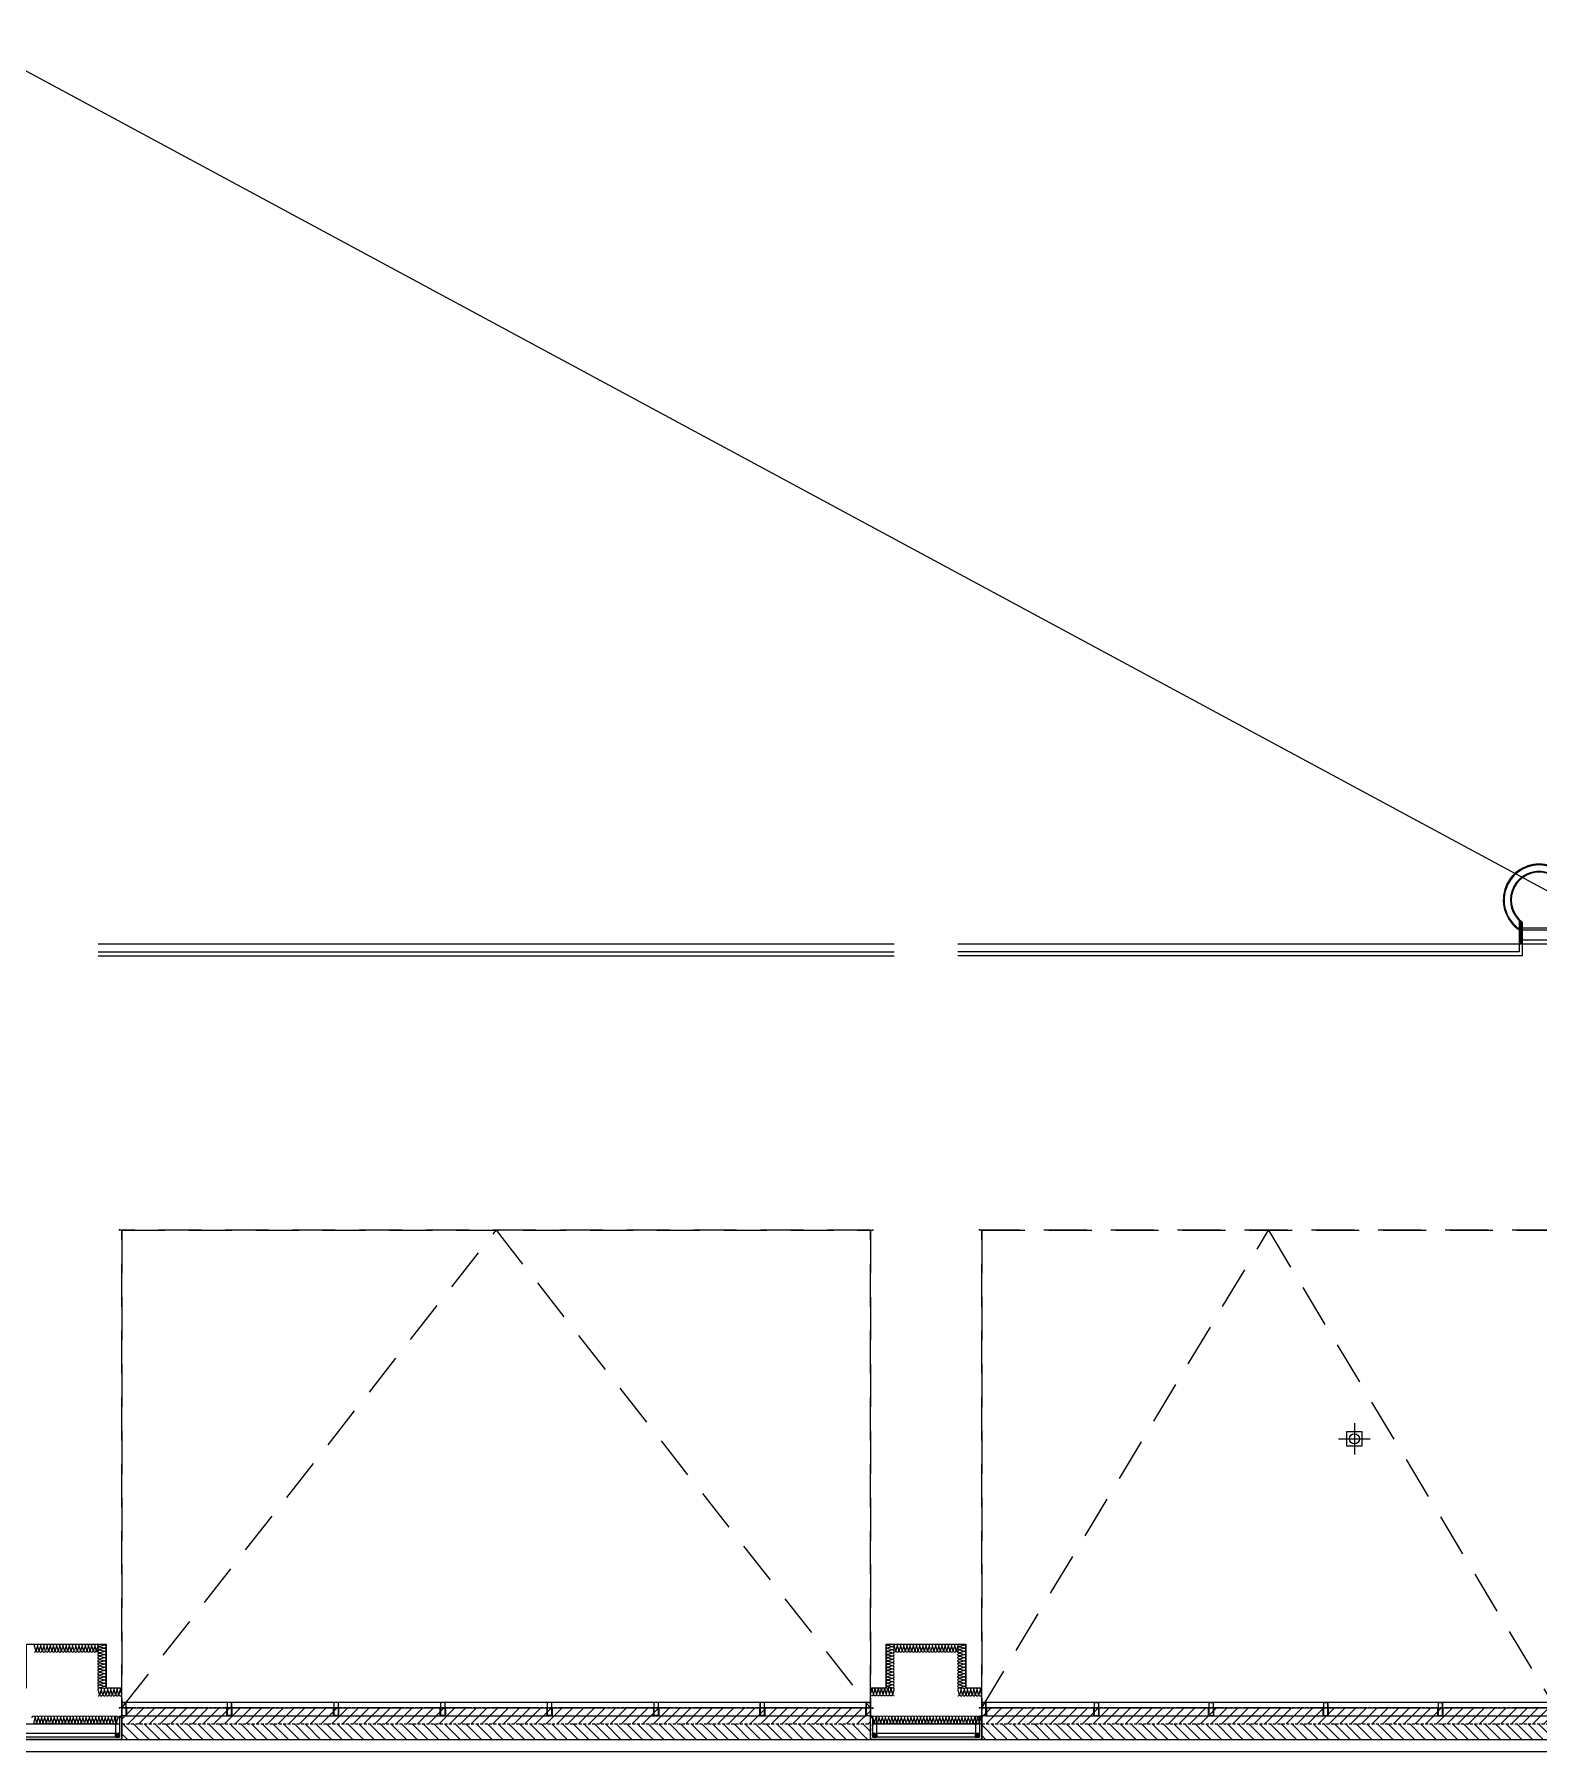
# Model space of a CAD drawing. Header units: millimetres. Extents: x 49154 to 181784, y 28275 to 149577.
# Drawn here: x 145154 to 164048, y 106755 to 128330 of the extents above; entities that cross this region are included whole.
import ezdxf

# ---------------------------------------------------------------- set-up
doc = ezdxf.new("R2010")
doc.units = ezdxf.units.MM
doc.header["$LTSCALE"] = 300
for name, pattern in [('CENTERX2', [4, 2.5, -0.5, 0.5, -0.5]), ('HID', [2.8, 1.8, -1]), ('HIDDEN2', [0.1875, 0.125, -0.0625])]:
    doc.linetypes.add(name, pattern=pattern)
for name, color, linetype in [('6FIN', 6, 'Continuous'), ('A-ELE', 7, 'Continuous'), ('A-ETC-GEN', 253, 'HIDDEN2'), ('A-ETC-HANDRAIL', 8, 'Continuous'), ('A-ETC-LADDER', 8, 'Continuous'), ('A-FIN', 6, 'Continuous'), ('A-FIN-8', 8, 'Continuous'), ('A-OPEN', 1, 'Continuous'), ('A-SYM', 7, 'Continuous'), ('A-그릴', 4, 'Continuous'), ('A-하지철물', 55, 'Continuous'), ('ISL', 251, 'Continuous'), ('loco_SCR', 1, 'Continuous'), ('SCREW', 6, 'Continuous'), ('SHEET', 6, 'Continuous'), ('도면층1', 3, 'Continuous'), ('보(girder)', 7, 'HID'), ('복합판넬', 6, 'Continuous'), ('우수계획', 7, 'Continuous'), ('코킹', 191, 'Continuous'), ('트랜치', 8, 'Continuous')]:
    doc.layers.add(name, color=color, linetype=linetype)
pattern_1 = [(45, (-559210, -330240.02), (-67.351921, 67.351921), [])]

# ---------------------------------------------------------------- blocks, each defined once
blk = doc.blocks.new('*U124')
at = {"layer": '6FIN'}
blk.add_lwpolyline([(25, 50), (-25, 50), (-25, 0), (25, 0)], close=True, dxfattribs=at)
at = {"layer": 'SHEET', "color": 8}
for p, q in [((-22, 3), (23, 47)), ((23, 3), (-22, 47))]:
    blk.add_line(p, q, dxfattribs=at)
blk.add_lwpolyline([(22, 2), (-22, 2, -0.414214), (-22, 3), (-22, 47, -0.414214), (-22, 48), (22, 48, -0.414214), (23, 47), (23, 3, -0.414214)], format="xyb", close=True, dxfattribs=at)
blk = doc.blocks.new('screw-2')
at = {"layer": 'loco_SCR', "linetype": 'CENTERX2'}
blk.add_line((-9, 0), (20, 0), dxfattribs=at)
at = {"layer": 'loco_SCR'}
for p, q in [((-2, 2), (-2, 3)), ((-1, 0), (-2, 1)), ((0, 4), (0, -4)), ((0, 2), (13, 2)), ((4, 2), (2, -3)), ((6, 2), (4, -3)), ((8, 2), (6, -3)), ((9, 2), (8, -3)), ((11, 2), (10, 1)), ((16, 0), (11, 1)), ((16, 0), (12, -2)), ((16, 0), (13, 2)), ((-1, 0), (-2, -1)), ((-2, -2), (-2, -3)), ((0, -2), (12, -2)), ((10, -1), (9, -3))]:
    blk.add_line(p, q, dxfattribs=at)
for centre, radius, start, end in [((0, 0), 4, 90, 270), ((-2, 1), 0.5, 135, 249.9068), ((-2, 3), 0.393, 352.9095, 75.2899), ((-1, 0), 0.262, 273.8076, 86.5479), ((11, -1), 1.4, 70.8182, 270.5294), ((-2, -1), 0.5, 109.9826, 225), ((-2, -3), 0.393, 261.9149, 3.4868)]:
    blk.add_arc(centre, radius, start, end, dxfattribs=at)
blk = doc.blocks.new('A$Caf999d5d')
at = {"layer": 'A-FIN'}
for p, q in [((-1, 15), (25, 15)), ((3, 19), (29, 19)), ((25, 7), (25, 15)), ((28, 7), (25, 7)), ((29, 7), (25, 7)), ((29, 7), (29, 19))]:
    blk.add_line(p, q, dxfattribs=at)
at = {"layer": '코킹', "color": 1}
blk.add_circle((15, 8), 7.5, dxfattribs=at)
at = {"layer": '코킹', "color": 1, "extrusion": (0, 0, -1)}
blk.add_ellipse((-1, 8), major_axis=(0, 7.5), ratio=0.368706, start_param=0, end_param=3.141604, dxfattribs=at)
at = {"layer": 'SCREW', "xscale": 0.700000000000001, "yscale": 0.700000000000001, "zscale": 0.700000000000001, "rotation": 359.9997454971837}
blk.add_blockref('screw-2', (25, 11), dxfattribs=at)
blk = doc.blocks.new('*U138')
at = {"layer": 'A-하지철물'}
for points in [[(-570, -220), (-570, 50), (770, 50), (770, -220)], [(-520, -220), (-520, 0), (720, 0), (720, -220)]]:
    blk.add_lwpolyline(points, dxfattribs=at)
at = {"layer": '복합판넬'}
for points in [[(-600, -205), (-600, 80), (800, 80), (800, -205)], [(-596, -201), (-596, 76), (796, 76), (796, -201)]]:
    blk.add_lwpolyline(points, dxfattribs=at)
at = {"layer": 'A-FIN'}
blk.add_blockref('A$Caf999d5d', (-599, -220), dxfattribs=at)
at = {"layer": 'A-FIN', "xscale": -1}
blk.add_blockref('A$Caf999d5d', (799, -220), dxfattribs=at)
at = {"layer": '보(girder)', "xscale": -1, "rotation": 180}
for p in [(-545, 50), (745, 50)]:
    blk.add_blockref('*U124', p, dxfattribs=at)
blk = doc.blocks.new('*U165')
at = {"layer": 'A-그릴', "color": 8, "ltscale": 4}
for p, q in [((-513, 170), (8787, 170)), ((-513, 0), (8787, 0))]:
    blk.add_line(p, q, dxfattribs=at)
at = {"layer": 'A-그릴', "color": 8}
for p, q in [((-497, 170), (8773, 170)), ((8773, 73), (-497, 73))]:
    blk.add_line(p, q, dxfattribs=at)
at = {"layer": 'A-그릴', "color": 7, "ltscale": 4}
blk.add_line((8787, 0), (8787, 170), dxfattribs=at)
at = {"layer": 'A-그릴', "ltscale": 4}
for points in [[(-513, 0), (-513, 170), (-562, 170), (-562, 0), (-513, 0)], [(8838, 0), (8838, 170), (8787, 170), (8787, 0), (8838, 0)]]:
    blk.add_lwpolyline(points, dxfattribs=at)
for points in [[(-514, 1), (-514, 169), (-561, 169), (-561, 1)], [(-497, 170), (-513, 170), (-513, 168), (-511, 168), (-511, 169), (-507, 169), (-507, 74), (-511, 74), (-511, 75), (-513, 75), (-513, 73), (-497, 73), (-497, 77), (-499, 77), (-499, 74), (-505, 74), (-505, 169), (-499, 169), (-499, 166), (-497, 166)], [(8773, 170), (8787, 170), (8787, 168), (8786, 168), (8786, 169), (8782, 169), (8782, 74), (8786, 74), (8786, 75), (8787, 75), (8787, 73), (8773, 73), (8773, 77), (8774, 77), (8774, 74), (8781, 74), (8781, 169), (8774, 169), (8774, 166), (8773, 166)], [(8836, 1), (8836, 169), (8789, 169), (8789, 1)]]:
    blk.add_lwpolyline(points, close=True, dxfattribs=at)
blk = doc.blocks.new('*U166')
at = {"layer": 'A-그릴', "color": 8, "ltscale": 4}
for p, q in [((-513, 170), (6587, 170)), ((-513, 0), (6587, 0))]:
    blk.add_line(p, q, dxfattribs=at)
at = {"layer": 'A-그릴', "color": 8}
for p, q in [((-497, 170), (6572, 170)), ((6572, 73), (-497, 73))]:
    blk.add_line(p, q, dxfattribs=at)
at = {"layer": 'A-그릴', "color": 7, "ltscale": 4}
blk.add_line((6587, 0), (6587, 170), dxfattribs=at)
at = {"layer": 'A-그릴', "ltscale": 4}
for points in [[(-513, 0), (-513, 170), (-562, 170), (-562, 0), (-513, 0)], [(6637, 0), (6637, 170), (6587, 170), (6587, 0), (6637, 0)]]:
    blk.add_lwpolyline(points, dxfattribs=at)
for points in [[(-514, 1), (-514, 169), (-561, 169), (-561, 1)], [(-497, 170), (-513, 170), (-513, 168), (-511, 168), (-511, 169), (-507, 169), (-507, 74), (-511, 74), (-511, 75), (-513, 75), (-513, 73), (-497, 73), (-497, 77), (-499, 77), (-499, 74), (-505, 74), (-505, 169), (-499, 169), (-499, 166), (-497, 166)], [(6572, 170), (6587, 170), (6587, 168), (6586, 168), (6586, 169), (6582, 169), (6582, 74), (6586, 74), (6586, 75), (6587, 75), (6587, 73), (6572, 73), (6572, 77), (6574, 77), (6574, 74), (6580, 74), (6580, 169), (6574, 169), (6574, 166), (6572, 166)], [(6636, 1), (6636, 169), (6589, 169), (6589, 1)]]:
    blk.add_lwpolyline(points, close=True, dxfattribs=at)
blk = doc.blocks.new('A$C8678d385')
at = {"layer": 'A-그릴', "ltscale": 4, "elevation": 0}
blk.add_lwpolyline([(65, 221), (65, 51), (15, 51), (15, 221), (65, 221)], dxfattribs=at)
for points in [[(64, 220), (64, 52), (16, 52), (16, 220)], [(0, 51), (15, 51), (15, 53), (14, 53), (14, 52), (9, 52), (9, 147), (14, 147), (14, 146), (15, 146), (15, 148), (0, 148), (0, 144), (1, 144), (1, 147), (8, 147), (8, 52), (1, 52), (1, 55), (0, 55)], [(80, 51), (65, 51), (65, 53), (67, 53), (67, 52), (71, 52), (71, 147), (67, 147), (67, 146), (65, 146), (65, 148), (80, 148), (80, 144), (79, 144), (79, 147), (72, 147), (72, 52), (79, 52), (79, 55), (80, 55)]]:
    blk.add_lwpolyline(points, close=True, dxfattribs=at)
blk = doc.blocks.new('OA2')
h = blk.add_hatch()
h.set_pattern_fill('ANSI31', color=0, scale=30)
h.set_pattern_definition(pattern_1)
h.paths.add_polyline_path([(7500, -9575), (7500, -9375), (300, -9375), (300, -9575)])
h = blk.add_hatch()
h.set_pattern_fill('ANSI31', color=0, scale=30, angle=90)
h.set_pattern_definition([(135, (226596.06, -871163.21), (-67.351921, -67.351921), [])])
h.paths.add_polyline_path([(7500, -9775), (7500, -9575), (300, -9575), (300, -9775)])
at = {"color": 0}
for p, q in [((265, -3375), (265, -3370)), ((275, -3370), (265, -3370)), ((265, -3370), (265, -3370)), ((300, -3375), (265, -3375)), ((265, -3375), (265, -3375)), ((265, -3375), (265, -3375)), ((275, -3370), (275, -3370)), ((300, -3375), (300, -3375)), ((300, -3375), (300, -3375)), ((300, -3375), (300, -3375)), ((300, -3375), (300, -3375)), ((300, -3375), (300, -3375)), ((265, -9375), (265, -9380)), ((300, -9375), (265, -9375)), ((265, -9375), (265, -9375)), ((265, -9375), (265, -9375)), ((275, -9380), (265, -9380)), ((265, -9380), (265, -9380)), ((275, -9380), (275, -9380)), ((300, -9375), (7500, -9375)), ((300, -9375), (7500, -9375)), ((300, -9375), (300, -9375)), ((300, -9375), (7500, -9375)), ((300, -9375), (7500, -9375)), ((300, -9375), (300, -9375)), ((300, -9375), (300, -9375)), ((300, -9375), (300, -9375)), ((300, -9375), (300, -9375)), ((7500, -9375), (7500, -9375)), ((7500, -9375), (7500, -9375)), ((7500, -9375), (7500, -9375)), ((7500, -9375), (7535, -9375)), ((7500, -9375), (7500, -9375)), ((7500, -9375), (7500, -9375)), ((7525, -9380), (7535, -9380)), ((7525, -9380), (7525, -9380)), ((7535, -9375), (7535, -9380)), ((7535, -9375), (7535, -9375)), ((7535, -9375), (7535, -9375)), ((7535, -9380), (7535, -9380))]:
    blk.add_line(p, q, dxfattribs=at)
at = {"color": 0, "linetype": 'HID'}
for p, q in [((300, -3375), (7500, -3375)), ((7500, -3375), (7500, -3375)), ((7500, -3375), (7500, -3375)), ((7500, -3375), (7500, -3375)), ((7500, -3375), (7535, -3375)), ((7500, -3375), (7500, -3375)), ((7500, -3375), (7500, -3375)), ((7525, -3370), (7535, -3370)), ((7525, -3370), (7525, -3370)), ((7535, -3375), (7535, -3370)), ((7535, -3370), (7535, -3370)), ((7535, -3375), (7535, -3375)), ((7535, -3375), (7535, -3375))]:
    blk.add_line(p, q, dxfattribs=at)
for points in [[(300, -3375), (300, -9375), (7500, -9375), (7500, -3375)], [(300, -3375), (7500, -3375), (7500, -9375), (300, -9375)]]:
    blk.add_lwpolyline(points, close=True, dxfattribs=at)
blk.add_lwpolyline([(300, -9375), (3900, -3375), (7500, -9375)], dxfattribs=at)
at = {"color": 0}
blk.add_lwpolyline([(300, -9575), (7500, -9575), (7500, -9375), (300, -9375)], close=True, dxfattribs=at)
at = {"color": 0, "elevation": 0}
for points in [[(300, -9375), (300, -9575), (7500, -9575), (7500, -9375)], [(300, -9775), (300, -9575), (7500, -9575), (7500, -9775)]]:
    blk.add_lwpolyline(points, close=True, dxfattribs=at)
blk = doc.blocks.new('OA')
h = blk.add_hatch()
h.set_pattern_fill('ANSI31', color=0, scale=30)
h.set_pattern_definition(pattern_1)
h.paths.add_polyline_path([(300, -9375), (300, -9575), (9700, -9575), (9700, -9375)])
h = blk.add_hatch()
h.set_pattern_fill('ANSI31', color=0, scale=30, angle=90)
h.set_pattern_definition([(135, (226596.06, -871163.21), (-67.351921, -67.351921), [])])
h.paths.add_polyline_path([(300, -9775), (300, -9575), (9700, -9575), (9700, -9775)])
at = {"color": 0}
for p, q in [((265, -3375), (265, -3370)), ((275, -3370), (265, -3370)), ((265, -3370), (265, -3370)), ((300, -3375), (265, -3375)), ((265, -3375), (265, -3375)), ((265, -3375), (265, -3375)), ((275, -3370), (275, -3370)), ((300, -3375), (300, -3375)), ((300, -3375), (300, -3375)), ((300, -3375), (300, -3375)), ((300, -3375), (300, -3375)), ((300, -3375), (300, -3375)), ((9700, -3375), (9700, -3375)), ((9700, -3375), (9700, -3375)), ((9700, -3375), (9700, -3375)), ((9700, -3375), (9735, -3375)), ((9700, -3375), (9700, -3375)), ((9700, -3375), (9700, -3375)), ((9725, -3370), (9735, -3370)), ((9725, -3370), (9725, -3370)), ((9735, -3375), (9735, -3370)), ((9735, -3370), (9735, -3370)), ((9735, -3375), (9735, -3375)), ((9735, -3375), (9735, -3375)), ((265, -9375), (265, -9380)), ((300, -9375), (265, -9375)), ((265, -9375), (265, -9375)), ((265, -9375), (265, -9375)), ((275, -9380), (265, -9380)), ((265, -9380), (265, -9380)), ((275, -9380), (275, -9380)), ((300, -9375), (9700, -9375)), ((300, -9375), (9700, -9375)), ((300, -9375), (300, -9375)), ((300, -9375), (9700, -9375)), ((300, -9375), (9700, -9375)), ((300, -9375), (300, -9375)), ((300, -9375), (300, -9375)), ((300, -9375), (300, -9375)), ((300, -9375), (300, -9375)), ((9700, -9375), (9700, -9375)), ((9700, -9375), (9700, -9375)), ((9700, -9375), (9700, -9375)), ((9700, -9375), (9735, -9375)), ((9700, -9375), (9700, -9375)), ((9700, -9375), (9700, -9375)), ((9725, -9380), (9735, -9380)), ((9725, -9380), (9725, -9380)), ((9735, -9375), (9735, -9380)), ((9735, -9375), (9735, -9375)), ((9735, -9375), (9735, -9375)), ((9735, -9380), (9735, -9380))]:
    blk.add_line(p, q, dxfattribs=at)
at = {"color": 0, "linetype": 'HID'}
for p, q in [((300, -3375), (9700, -3375)), ((300, -9375), (5000, -3375)), ((5000, -3375), (9700, -9375))]:
    blk.add_line(p, q, dxfattribs=at)
for points in [[(300, -3375), (300, -9375), (9700, -9375), (9700, -3375)], [(300, -3375), (9700, -3375), (9700, -9375), (300, -9375)]]:
    blk.add_lwpolyline(points, close=True, dxfattribs=at)
at = {"color": 0}
blk.add_lwpolyline([(300, -9575), (9700, -9575), (9700, -9375), (300, -9375)], close=True, dxfattribs=at)
at = {"color": 0, "elevation": 0}
for points in [[(300, -9375), (300, -9575), (9700, -9575), (9700, -9375)], [(300, -9775), (300, -9575), (9700, -9575), (9700, -9775)]]:
    blk.add_lwpolyline(points, close=True, dxfattribs=at)
blk = doc.blocks.new('LADDER')
at = {"color": 0}
for p, q in [((291, 500), (0, 500)), ((282, 490), (0, 490)), ((267, 472), (0, 472)), ((271, 462), (0, 462)), ((51, 462), (51, 38)), ((175, 462), (175, 38)), ((200, 462), (200, 38)), ((271, 38), (0, 38)), ((267, 28), (0, 28)), ((282, 10), (0, 10)), ((291, 0), (0, 0))]:
    blk.add_line(p, q, dxfattribs=at)
for radius, start, end in [(450, 213.749, 146.251), (440, 214.6235, 145.3765), (360, 218.0529, 141.9471), (350, 217.2597, 142.7403)]:
    blk.add_arc((550, 250), radius, start, end, dxfattribs=at)
blk = doc.blocks.new('A$Cacae0627')
at = {"layer": '우수계획', "color": 1}
for p, q in [((-528, 0), (528, 0)), ((0, 528), (0, -528))]:
    blk.add_line(p, q, dxfattribs=at)
at = {"layer": '우수계획', "color": 6, "lineweight": -3}
blk.add_lwpolyline([(-250, 250), (250, 250), (250, -250), (-250, -250)], close=True, dxfattribs=at)
blk.add_circle((0, 0), 167, dxfattribs=at)

msp = doc.modelspace()

# ---------------------------------------------------------------- linework, layer by layer
at = {"layer": 'A-ELE', "elevation": 0}
for points in [[(145953.6, 116905), (155953.6, 116905)], [(156753.6, 116905), (165028.6, 116905)]]:
    msp.add_lwpolyline(points, dxfattribs=at)
at = {"layer": 'A-ETC-HANDRAIL', "elevation": 0}
for points in [[(145953.6, 116805), (155953.6, 116805)], [(145953.6, 116755), (155953.6, 116755)], [(163803.6, 116905), (163803.6, 116805), (156753.6, 116805)], [(163841.7, 116905), (163841.7, 116755), (156753.6, 116755)]]:
    msp.add_lwpolyline(points, dxfattribs=at)
at = {"layer": 'A-FIN-8', "elevation": 0}
for points in [[(155653.3, 106905), (146253.6, 106905)], [(164253.6, 106905), (157053.3, 106905)]]:
    msp.add_lwpolyline(points, dxfattribs=at)
at = {"layer": 'A-OPEN'}
msp.add_line((106503.6, 148655), (165203.6, 117005), dxfattribs=at)
at = {"layer": 'ISL', "elevation": 0}
for points in [[(144853.6, 107555), (145053.6, 107555), (145053.6, 108105), (146053.6, 108105), (146053.6, 107555), (146253.6, 107555)], [(155653.6, 107555), (155853.6, 107555), (155853.6, 108105), (156853.6, 108105), (156853.6, 107555), (157053.6, 107555)], [(144883.6, 107105), (146223.6, 107105)], [(155683.6, 107105), (157023.6, 107105)]]:
    msp.add_lwpolyline(points, dxfattribs=at)
for points in [[(145153.6, 108005, 0.5092668), (145171.3, 108029.3), (145155.9, 108080.8, -1.3725934), (145191.3, 108080.8), (145175.9, 108029.3, 0.5092668), (145193.6, 108005, 0.5092668), (145211.3, 108029.3), (145195.9, 108080.8, -1.3725934), (145231.3, 108080.8), (145215.9, 108029.3, 0.5092668), (145233.6, 108005, 0.5092668), (145251.3, 108029.3), (145235.9, 108080.8, -1.3725934), (145271.3, 108080.8), (145255.9, 108029.3, 0.5092668), (145273.6, 108005, 0.5092668), (145291.3, 108029.3), (145275.9, 108080.8, -1.3725934), (145311.3, 108080.8), (145295.9, 108029.3, 0.5092668), (145313.6, 108005, 0.5092668), (145331.3, 108029.3), (145315.9, 108080.8, -1.3725934), (145351.3, 108080.8), (145335.9, 108029.3, 0.5092668), (145353.6, 108005, 0.5092668), (145371.3, 108029.3), (145355.9, 108080.8, -1.3725934), (145391.3, 108080.8), (145375.9, 108029.3, 0.5092668), (145393.6, 108005, 0.5092668), (145411.3, 108029.3), (145395.9, 108080.8, -1.3725934), (145431.3, 108080.8), (145415.9, 108029.3, 0.5092668), (145433.6, 108005, 0.5092668), (145451.3, 108029.3), (145435.9, 108080.8, -1.3725934), (145471.3, 108080.8), (145455.9, 108029.3, 0.5092668), (145473.6, 108005, 0.5092668), (145491.3, 108029.3), (145475.9, 108080.8, -1.3725934), (145511.3, 108080.8), (145495.9, 108029.3, 0.5092668), (145513.6, 108005, 0.5092668), (145531.3, 108029.3), (145515.9, 108080.8, -1.3725934), (145551.3, 108080.8), (145535.9, 108029.3, 0.5092668), (145553.6, 108005, 0.5092668), (145571.3, 108029.3), (145555.9, 108080.8, -1.3725934), (145591.3, 108080.8), (145575.9, 108029.3, 0.5092668), (145593.6, 108005, 0.5092668), (145611.3, 108029.3), (145595.9, 108080.8, -1.3725934), (145631.3, 108080.8), (145615.9, 108029.3, 0.5092668), (145633.6, 108005, 0.5092668), (145651.3, 108029.3), (145635.9, 108080.8, -1.3725934), (145671.3, 108080.8), (145655.9, 108029.3, 0.5092668), (145673.6, 108005, 0.5092668), (145691.3, 108029.3), (145675.9, 108080.8, -1.3725934), (145711.3, 108080.8), (145695.9, 108029.3, 0.5092668), (145713.6, 108005, 0.5092668), (145731.3, 108029.3), (145715.9, 108080.8, -1.3725934), (145751.3, 108080.8), (145735.9, 108029.3, 0.5092668), (145753.6, 108005, 0.5092668), (145771.3, 108029.3), (145755.9, 108080.8, -1.3725934), (145791.3, 108080.8), (145775.9, 108029.3, 0.5092668), (145793.6, 108005, 0.5092668), (145811.3, 108029.3), (145795.9, 108080.8, -1.3725934), (145831.3, 108080.8), (145815.9, 108029.3, 0.5092668), (145833.6, 108005, 0.5092668), (145851.3, 108029.3), (145835.9, 108080.8, -1.3725934), (145871.3, 108080.8), (145855.9, 108029.3, 0.5092668), (145873.6, 108005, 0.5092668), (145891.3, 108029.3), (145875.9, 108080.8, -1.3725934), (145911.3, 108080.8), (145895.9, 108029.3, 0.5092668), (145913.6, 108005, 0.5092668), (145931.3, 108029.3), (145915.9, 108080.8, -1.3725934), (145951.3, 108080.8), (145935.9, 108029.3, 0.5092668), (145953.6, 108005)], [(146053.6, 107555, 0.5092668), (146029.3, 107572.7), (145977.8, 107557.4, -1.3725934), (145977.8, 107592.7), (146029.3, 107577.4, 0.5092668), (146053.6, 107595, 0.5092668), (146029.3, 107612.7), (145977.8, 107597.4, -1.3725934), (145977.8, 107632.7), (146029.3, 107617.4, 0.5092668), (146053.6, 107635, 0.5092668), (146029.3, 107652.7), (145977.8, 107637.4, -1.3725934), (145977.8, 107672.7), (146029.3, 107657.4, 0.5092668), (146053.6, 107675, 0.5092668), (146029.3, 107692.7), (145977.8, 107677.4, -1.3725934), (145977.8, 107712.7), (146029.3, 107697.4, 0.5092668), (146053.6, 107715, 0.5092668), (146029.3, 107732.7), (145977.8, 107717.4, -1.3725934), (145977.8, 107752.7), (146029.3, 107737.4, 0.5092668), (146053.6, 107755, 0.5092668), (146029.3, 107772.7), (145977.8, 107757.4, -1.3725934), (145977.8, 107792.7), (146029.3, 107777.4, 0.5092668), (146053.6, 107795, 0.5092668), (146029.3, 107812.7), (145977.8, 107797.4, -1.3725934), (145977.8, 107832.7), (146029.3, 107817.4, 0.5092668), (146053.6, 107835, 0.5092668), (146029.3, 107852.7), (145977.8, 107837.4, -1.3725934), (145977.8, 107872.7), (146029.3, 107857.4, 0.5092668), (146053.6, 107875, 0.5092668), (146029.3, 107892.7), (145977.8, 107877.4, -1.3725934), (145977.8, 107912.7), (146029.3, 107897.4, 0.5092668), (146053.6, 107915, 0.5092668), (146029.3, 107932.7), (145977.8, 107917.4, -1.3725934), (145977.8, 107952.7), (146029.3, 107937.4, 0.5092668), (146053.6, 107955, 0.5092668), (146029.3, 107972.7), (145977.8, 107957.4, -1.3725934), (145977.8, 107992.7), (146029.3, 107977.4, 0.5092668), (146053.6, 107995, 0.5092668), (146029.3, 108012.7), (145977.8, 107997.4, -1.3725934), (145977.8, 108032.7), (146029.3, 108017.4, 0.5092668), (146053.6, 108035, 0.5092668), (146029.3, 108052.7), (145977.8, 108037.4, -1.3725934), (145977.8, 108072.7), (146029.3, 108057.4, 0.5092668), (146053.6, 108075, 0.5092668), (146029.3, 108092.7), (145977.8, 108077.4, -0.7027573), (145956.5, 108105, -0.7027573)], [(146003.6, 108105), (146029.3, 108097.4, 0.3406711), (146050.6, 108105, 0.3406711)], [(155853.6, 107555, -0.5092668), (155877.8, 107572.7), (155929.3, 107557.4, 1.3725934), (155929.3, 107592.7), (155877.8, 107577.4, -0.5092668), (155853.6, 107595, -0.5092668), (155877.8, 107612.7), (155929.3, 107597.4, 1.3725934), (155929.3, 107632.7), (155877.8, 107617.4, -0.5092668), (155853.6, 107635, -0.5092668), (155877.8, 107652.7), (155929.3, 107637.4, 1.3725934), (155929.3, 107672.7), (155877.8, 107657.4, -0.5092668), (155853.6, 107675, -0.5092668), (155877.8, 107692.7), (155929.3, 107677.4, 1.3725934), (155929.3, 107712.7), (155877.8, 107697.4, -0.5092668), (155853.6, 107715, -0.5092668), (155877.8, 107732.7), (155929.3, 107717.4, 1.3725934), (155929.3, 107752.7), (155877.8, 107737.4, -0.5092668), (155853.6, 107755, -0.5092668), (155877.8, 107772.7), (155929.3, 107757.4, 1.3725934), (155929.3, 107792.7), (155877.8, 107777.4, -0.5092668), (155853.6, 107795, -0.5092668), (155877.8, 107812.7), (155929.3, 107797.4, 1.3725934), (155929.3, 107832.7), (155877.8, 107817.4, -0.5092668), (155853.6, 107835, -0.5092668), (155877.8, 107852.7), (155929.3, 107837.4, 1.3725934), (155929.3, 107872.7), (155877.8, 107857.4, -0.5092668), (155853.6, 107875, -0.5092668), (155877.8, 107892.7), (155929.3, 107877.4, 1.3725934), (155929.3, 107912.7), (155877.8, 107897.4, -0.5092668), (155853.6, 107915, -0.5092668), (155877.8, 107932.7), (155929.3, 107917.4, 1.3725934), (155929.3, 107952.7), (155877.8, 107937.4, -0.5092668), (155853.6, 107955, -0.5092668), (155877.8, 107972.7), (155929.3, 107957.4, 1.3725934), (155929.3, 107992.7), (155877.8, 107977.4, -0.5092668), (155853.6, 107995, -0.5092668), (155877.8, 108012.7), (155929.3, 107997.4, 1.3725934), (155929.3, 108032.7), (155877.8, 108017.4, -0.5092668), (155853.6, 108035, -0.5092668), (155877.8, 108052.7), (155929.3, 108037.4, 1.3725934), (155929.3, 108072.7), (155877.8, 108057.4, -0.5092668), (155853.6, 108075, -0.5092668), (155877.8, 108092.7), (155929.3, 108077.4, 0.7027573), (155950.7, 108105, 0.7027573)], [(155903.5, 108105), (155877.8, 108097.4, -0.3406711), (155856.5, 108105, -0.3406711)], [(155953.6, 108005, 0.5092668), (155971.3, 108029.3), (155955.9, 108080.8, -1.3725934), (155991.3, 108080.8), (155975.9, 108029.3, 0.5092668), (155993.6, 108005, 0.5092668), (156011.3, 108029.3), (155995.9, 108080.8, -1.3725934), (156031.3, 108080.8), (156015.9, 108029.3, 0.5092668), (156033.6, 108005, 0.5092668), (156051.3, 108029.3), (156035.9, 108080.8, -1.3725934), (156071.3, 108080.8), (156055.9, 108029.3, 0.5092668), (156073.6, 108005, 0.5092668), (156091.3, 108029.3), (156075.9, 108080.8, -1.3725934), (156111.3, 108080.8), (156095.9, 108029.3, 0.5092668), (156113.6, 108005, 0.5092668), (156131.3, 108029.3), (156115.9, 108080.8, -1.3725934), (156151.3, 108080.8), (156135.9, 108029.3, 0.5092668), (156153.6, 108005, 0.5092668), (156171.3, 108029.3), (156155.9, 108080.8, -1.3725934), (156191.3, 108080.8), (156175.9, 108029.3, 0.5092668), (156193.6, 108005, 0.5092668), (156211.3, 108029.3), (156195.9, 108080.8, -1.3725934), (156231.3, 108080.8), (156215.9, 108029.3, 0.5092668), (156233.6, 108005, 0.5092668), (156251.3, 108029.3), (156235.9, 108080.8, -1.3725934), (156271.3, 108080.8), (156255.9, 108029.3, 0.5092668), (156273.6, 108005, 0.5092668), (156291.3, 108029.3), (156275.9, 108080.8, -1.3725934), (156311.3, 108080.8), (156295.9, 108029.3, 0.5092668), (156313.6, 108005, 0.5092668), (156331.3, 108029.3), (156315.9, 108080.8, -1.3725934), (156351.3, 108080.8), (156335.9, 108029.3, 0.5092668), (156353.6, 108005, 0.5092668), (156371.3, 108029.3), (156355.9, 108080.8, -1.3725934), (156391.3, 108080.8), (156375.9, 108029.3, 0.5092668), (156393.6, 108005, 0.5092668), (156411.3, 108029.3), (156395.9, 108080.8, -1.3725934), (156431.3, 108080.8), (156415.9, 108029.3, 0.5092668), (156433.6, 108005, 0.5092668), (156451.3, 108029.3), (156435.9, 108080.8, -1.3725934), (156471.3, 108080.8), (156455.9, 108029.3, 0.5092668), (156473.6, 108005, 0.5092668), (156491.3, 108029.3), (156475.9, 108080.8, -1.3725934), (156511.3, 108080.8), (156495.9, 108029.3, 0.5092668), (156513.6, 108005, 0.5092668), (156531.3, 108029.3), (156515.9, 108080.8, -1.3725934), (156551.3, 108080.8), (156535.9, 108029.3, 0.5092668), (156553.6, 108005, 0.5092668), (156571.3, 108029.3), (156555.9, 108080.8, -1.3725934), (156591.3, 108080.8), (156575.9, 108029.3, 0.5092668), (156593.6, 108005, 0.5092668), (156611.3, 108029.3), (156595.9, 108080.8, -1.3725934), (156631.3, 108080.8), (156615.9, 108029.3, 0.5092668), (156633.6, 108005, 0.5092668), (156651.3, 108029.3), (156635.9, 108080.8, -1.3725934), (156671.3, 108080.8), (156655.9, 108029.3, 0.5092668), (156673.6, 108005, 0.5092668), (156691.3, 108029.3), (156675.9, 108080.8, -1.3725934), (156711.3, 108080.8), (156695.9, 108029.3, 0.5092668), (156713.6, 108005, 0.5092668), (156731.3, 108029.3), (156715.9, 108080.8, -1.3725934), (156751.3, 108080.8), (156735.9, 108029.3, 0.5092668), (156753.6, 108005)], [(156853.6, 107555, 0.5092668), (156829.3, 107572.7), (156777.8, 107557.4, -1.3725934), (156777.8, 107592.7), (156829.3, 107577.4, 0.5092668), (156853.6, 107595, 0.5092668), (156829.3, 107612.7), (156777.8, 107597.4, -1.3725934), (156777.8, 107632.7), (156829.3, 107617.4, 0.5092668), (156853.6, 107635, 0.5092668), (156829.3, 107652.7), (156777.8, 107637.4, -1.3725934), (156777.8, 107672.7), (156829.3, 107657.4, 0.5092668), (156853.6, 107675, 0.5092668), (156829.3, 107692.7), (156777.8, 107677.4, -1.3725934), (156777.8, 107712.7), (156829.3, 107697.4, 0.5092668), (156853.6, 107715, 0.5092668), (156829.3, 107732.7), (156777.8, 107717.4, -1.3725934), (156777.8, 107752.7), (156829.3, 107737.4, 0.5092668), (156853.6, 107755, 0.5092668), (156829.3, 107772.7), (156777.8, 107757.4, -1.3725934), (156777.8, 107792.7), (156829.3, 107777.4, 0.5092668), (156853.6, 107795, 0.5092668), (156829.3, 107812.7), (156777.8, 107797.4, -1.3725934), (156777.8, 107832.7), (156829.3, 107817.4, 0.5092668), (156853.6, 107835, 0.5092668), (156829.3, 107852.7), (156777.8, 107837.4, -1.3725934), (156777.8, 107872.7), (156829.3, 107857.4, 0.5092668), (156853.6, 107875, 0.5092668), (156829.3, 107892.7), (156777.8, 107877.4, -1.3725934), (156777.8, 107912.7), (156829.3, 107897.4, 0.5092668), (156853.6, 107915, 0.5092668), (156829.3, 107932.7), (156777.8, 107917.4, -1.3725934), (156777.8, 107952.7), (156829.3, 107937.4, 0.5092668), (156853.6, 107955, 0.5092668), (156829.3, 107972.7), (156777.8, 107957.4, -1.3725934), (156777.8, 107992.7), (156829.3, 107977.4, 0.5092668), (156853.6, 107995, 0.5092668), (156829.3, 108012.7), (156777.8, 107997.4, -1.3725934), (156777.8, 108032.7), (156829.3, 108017.4, 0.5092668), (156853.6, 108035, 0.5092668), (156829.3, 108052.7), (156777.8, 108037.4, -1.3725934), (156777.8, 108072.7), (156829.3, 108057.4, 0.5092668), (156853.6, 108075, 0.5092668), (156829.3, 108092.7), (156777.8, 108077.4, -0.7027573), (156756.5, 108105, -0.7027573)], [(156803.6, 108105), (156829.3, 108097.4, 0.3406711), (156850.6, 108105, 0.3406711)], [(145953.6, 107455, 0.5092668), (145971.3, 107479.3), (145955.9, 107530.8, -1.3725934), (145991.3, 107530.8), (145975.9, 107479.3, 0.5092668), (145993.6, 107455, 0.5092668), (146011.3, 107479.3), (145995.9, 107530.8, -1.3725934), (146031.3, 107530.8), (146015.9, 107479.3, 0.5092668), (146033.6, 107455, 0.5092668), (146051.3, 107479.3), (146035.9, 107530.8, -1.3725934), (146071.3, 107530.8), (146055.9, 107479.3, 0.5092668), (146073.6, 107455, 0.5092668), (146091.3, 107479.3), (146075.9, 107530.8, -1.3725934), (146111.3, 107530.8), (146095.9, 107479.3, 0.5092668), (146113.6, 107455, 0.5092668), (146131.3, 107479.3), (146115.9, 107530.8, -1.3725934), (146151.3, 107530.8), (146135.9, 107479.3, 0.5092668), (146153.6, 107455, 0.5092668), (146171.3, 107479.3), (146155.9, 107530.8, -1.3725934), (146191.3, 107530.8), (146175.9, 107479.3, 0.5092668), (146193.6, 107455, 0.5092668), (146211.3, 107479.3), (146195.9, 107530.8, -1.3725934), (146231.3, 107530.8), (146215.9, 107479.3, 0.5092668), (146233.6, 107455, 0.5092668), (146251.3, 107479.3), (146235.9, 107530.8, -0.5083607), (146253.6, 107555, -0.5083607)], [(155953.6, 107455, -0.5092668), (155935.9, 107479.3), (155951.2, 107530.8, 1.3725934), (155915.9, 107530.8), (155931.2, 107479.3, -0.5092668), (155913.6, 107455, -0.5092668), (155895.9, 107479.3), (155911.2, 107530.8, 1.3725934), (155875.9, 107530.8), (155891.2, 107479.3, -0.5092668), (155873.6, 107455, -0.5092668), (155855.9, 107479.3), (155871.2, 107530.8, 1.3725934), (155835.9, 107530.8), (155851.2, 107479.3, -0.5092668), (155833.6, 107455, -0.5092668), (155815.9, 107479.3), (155831.2, 107530.8, 1.3725934), (155795.9, 107530.8), (155811.2, 107479.3, -0.5092668), (155793.6, 107455, -0.5092668), (155775.9, 107479.3), (155791.2, 107530.8, 1.3725934), (155755.9, 107530.8), (155771.2, 107479.3, -0.5092668), (155753.6, 107455, -0.5092668), (155735.9, 107479.3), (155751.2, 107530.8, 1.3725934), (155715.9, 107530.8), (155731.2, 107479.3, -0.5092668), (155713.6, 107455, -0.5092668), (155695.9, 107479.3), (155711.2, 107530.8, 1.3725934), (155675.9, 107530.8), (155691.2, 107479.3, -0.5092668), (155673.6, 107455, -0.5092668), (155655.9, 107479.3), (155671.2, 107530.8, 0.5083607), (155653.6, 107555, 0.5083607)], [(156753.6, 107455, 0.5092668), (156771.3, 107479.3), (156755.9, 107530.8, -1.3725934), (156791.3, 107530.8), (156775.9, 107479.3, 0.5092668), (156793.6, 107455, 0.5092668), (156811.3, 107479.3), (156795.9, 107530.8, -1.3725934), (156831.3, 107530.8), (156815.9, 107479.3, 0.5092668), (156833.6, 107455, 0.5092668), (156851.3, 107479.3), (156835.9, 107530.8, -1.3725934), (156871.3, 107530.8), (156855.9, 107479.3, 0.5092668), (156873.6, 107455, 0.5092668), (156891.3, 107479.3), (156875.9, 107530.8, -1.3725934), (156911.3, 107530.8), (156895.9, 107479.3, 0.5092668), (156913.6, 107455, 0.5092668), (156931.3, 107479.3), (156915.9, 107530.8, -1.3725934), (156951.3, 107530.8), (156935.9, 107479.3, 0.5092668), (156953.6, 107455, 0.5092668), (156971.3, 107479.3), (156955.9, 107530.8, -1.3725934), (156991.3, 107530.8), (156975.9, 107479.3, 0.5092668), (156993.6, 107455, 0.5092668), (157011.3, 107479.3), (156995.9, 107530.8, -1.3725934), (157031.3, 107530.8), (157015.9, 107479.3, 0.5092668), (157033.6, 107455, 0.5092668), (157051.3, 107479.3), (157035.9, 107530.8, -0.5083607), (157053.6, 107555, -0.5083607)], [(145125.9, 107180.8, -1.3725934), (145161.3, 107180.8), (145145.9, 107129.3, 0.5092668), (145163.6, 107105, 0.5092668), (145181.3, 107129.3), (145165.9, 107180.8, -1.3725934), (145201.3, 107180.8), (145185.9, 107129.3, 0.5092668), (145203.6, 107105, 0.5092668), (145221.3, 107129.3), (145205.9, 107180.8, -1.3725934), (145241.3, 107180.8), (145225.9, 107129.3, 0.5092668), (145243.6, 107105, 0.5092668), (145261.3, 107129.3), (145245.9, 107180.8, -1.3725934), (145281.3, 107180.8), (145265.9, 107129.3, 0.5092668), (145283.6, 107105, 0.5092668), (145301.3, 107129.3), (145285.9, 107180.8, -1.3725934), (145321.3, 107180.8), (145305.9, 107129.3, 0.5092668), (145323.6, 107105, 0.5092668), (145341.3, 107129.3), (145325.9, 107180.8, -1.3725934), (145361.3, 107180.8), (145345.9, 107129.3, 0.5092668), (145363.6, 107105, 0.5092668), (145381.3, 107129.3), (145365.9, 107180.8, -1.3725934), (145401.3, 107180.8), (145385.9, 107129.3, 0.5092668), (145403.6, 107105, 0.5092668), (145421.3, 107129.3), (145405.9, 107180.8, -1.3725934), (145441.3, 107180.8), (145425.9, 107129.3, 0.5092668), (145443.6, 107105, 0.5092668), (145461.3, 107129.3), (145445.9, 107180.8, -1.3725934), (145481.3, 107180.8), (145465.9, 107129.3, 0.5092668), (145483.6, 107105, 0.5092668), (145501.3, 107129.3), (145485.9, 107180.8, -1.3725934), (145521.3, 107180.8), (145505.9, 107129.3, 0.5092668), (145523.6, 107105, 0.5092668), (145541.3, 107129.3), (145525.9, 107180.8, -1.3725934), (145561.3, 107180.8), (145545.9, 107129.3, 0.5092668), (145563.6, 107105, 0.5092668), (145581.3, 107129.3), (145565.9, 107180.8, -1.3725934), (145601.3, 107180.8), (145585.9, 107129.3, 0.5092668), (145603.6, 107105, 0.5092668), (145621.3, 107129.3), (145605.9, 107180.8, -1.3725934), (145641.3, 107180.8), (145625.9, 107129.3, 0.5092668), (145643.6, 107105, 0.5092668), (145661.3, 107129.3), (145645.9, 107180.8, -1.3725934), (145681.3, 107180.8), (145665.9, 107129.3, 0.5092668), (145683.6, 107105, 0.5092668), (145701.3, 107129.3), (145685.9, 107180.8, -1.3725934), (145721.3, 107180.8), (145705.9, 107129.3, 0.5092668), (145723.6, 107105, 0.5092668), (145741.3, 107129.3), (145725.9, 107180.8, -1.3725934), (145761.3, 107180.8), (145745.9, 107129.3, 0.5092668), (145763.6, 107105, 0.5092668), (145781.3, 107129.3), (145765.9, 107180.8, -1.3725934), (145801.3, 107180.8), (145785.9, 107129.3, 0.5092668), (145803.6, 107105, 0.5092668), (145821.3, 107129.3), (145805.9, 107180.8, -1.3725934), (145841.3, 107180.8), (145825.9, 107129.3, 0.5092668), (145843.6, 107105, 0.5092668), (145861.3, 107129.3), (145845.9, 107180.8, -1.3725934), (145881.3, 107180.8), (145865.9, 107129.3, 0.5092668), (145883.6, 107105, 0.5092668), (145901.3, 107129.3), (145885.9, 107180.8, -1.3725934), (145921.3, 107180.8), (145905.9, 107129.3, 0.5092668), (145923.6, 107105, 0.5092668), (145941.3, 107129.3), (145925.9, 107180.8, -1.3725934), (145961.3, 107180.8), (145945.9, 107129.3, 0.5092668), (145963.6, 107105, 0.5092668), (145981.3, 107129.3), (145965.9, 107180.8, -1.3725934), (146001.3, 107180.8), (145985.9, 107129.3, 0.5092668), (146003.6, 107105, 0.5092668), (146021.3, 107129.3), (146005.9, 107180.8, -1.3725934), (146041.3, 107180.8), (146025.9, 107129.3, 0.5092668), (146043.6, 107105, 0.5092668), (146061.3, 107129.3), (146045.9, 107180.8, -1.3725934), (146081.3, 107180.8), (146065.9, 107129.3, 0.5092668), (146083.6, 107105, 0.5092668), (146101.3, 107129.3), (146085.9, 107180.8, -1.3725934), (146121.3, 107180.8), (146105.9, 107129.3, 0.5092668), (146123.6, 107105, 0.5092668), (146141.3, 107129.3), (146125.9, 107180.8, -1.3725934), (146161.3, 107180.8), (146145.9, 107129.3, 0.5092668), (146163.6, 107105, 0.5092668), (146181.3, 107129.3), (146165.9, 107180.8, -1.3725934), (146201.3, 107180.8), (146185.9, 107129.3, 0.5092668), (146203.6, 107105)], [(155683.6, 107105, 0.5092668), (155701.3, 107129.3), (155685.9, 107180.8, -1.3725934), (155721.3, 107180.8), (155705.9, 107129.3, 0.5092668), (155723.6, 107105, 0.5092668), (155741.3, 107129.3), (155725.9, 107180.8, -1.3725934), (155761.3, 107180.8), (155745.9, 107129.3, 0.5092668), (155763.6, 107105, 0.5092668), (155781.3, 107129.3), (155765.9, 107180.8, -1.3725934), (155801.3, 107180.8), (155785.9, 107129.3, 0.5092668), (155803.6, 107105, 0.5092668), (155821.3, 107129.3), (155805.9, 107180.8, -1.3725934), (155841.3, 107180.8), (155825.9, 107129.3, 0.5092668), (155843.6, 107105, 0.5092668), (155861.3, 107129.3), (155845.9, 107180.8, -1.3725934), (155881.3, 107180.8), (155865.9, 107129.3, 0.5092668), (155883.6, 107105, 0.5092668), (155901.3, 107129.3), (155885.9, 107180.8, -1.3725934), (155921.3, 107180.8), (155905.9, 107129.3, 0.5092668), (155923.6, 107105, 0.5092668), (155941.3, 107129.3), (155925.9, 107180.8, -1.3725934), (155961.3, 107180.8), (155945.9, 107129.3, 0.5092668), (155963.6, 107105, 0.5092668), (155981.3, 107129.3), (155965.9, 107180.8, -1.3725934), (156001.3, 107180.8), (155985.9, 107129.3, 0.5092668), (156003.6, 107105, 0.5092668), (156021.3, 107129.3), (156005.9, 107180.8, -1.3725934), (156041.3, 107180.8), (156025.9, 107129.3, 0.5092668), (156043.6, 107105, 0.5092668), (156061.3, 107129.3), (156045.9, 107180.8, -1.3725934), (156081.3, 107180.8), (156065.9, 107129.3, 0.5092668), (156083.6, 107105, 0.5092668), (156101.3, 107129.3), (156085.9, 107180.8, -1.3725934), (156121.3, 107180.8), (156105.9, 107129.3, 0.5092668), (156123.6, 107105, 0.5092668), (156141.3, 107129.3), (156125.9, 107180.8, -1.3725934), (156161.3, 107180.8), (156145.9, 107129.3, 0.5092668), (156163.6, 107105, 0.5092668), (156181.3, 107129.3), (156165.9, 107180.8, -1.3725934), (156201.3, 107180.8), (156185.9, 107129.3, 0.5092668), (156203.6, 107105, 0.5092668), (156221.3, 107129.3), (156205.9, 107180.8, -1.3725934), (156241.3, 107180.8), (156225.9, 107129.3, 0.5092668), (156243.6, 107105, 0.5092668), (156261.3, 107129.3), (156245.9, 107180.8, -1.3725934), (156281.3, 107180.8), (156265.9, 107129.3, 0.5092668), (156283.6, 107105, 0.5092668), (156301.3, 107129.3), (156285.9, 107180.8, -1.3725934), (156321.3, 107180.8), (156305.9, 107129.3, 0.5092668), (156323.6, 107105, 0.5092668), (156341.3, 107129.3), (156325.9, 107180.8, -1.3725934), (156361.3, 107180.8), (156345.9, 107129.3, 0.5092668), (156363.6, 107105, 0.5092668), (156381.3, 107129.3), (156365.9, 107180.8, -1.3725934), (156401.3, 107180.8), (156385.9, 107129.3, 0.5092668), (156403.6, 107105, 0.5092668), (156421.3, 107129.3), (156405.9, 107180.8, -1.3725934), (156441.3, 107180.8), (156425.9, 107129.3, 0.5092668), (156443.6, 107105, 0.5092668), (156461.3, 107129.3), (156445.9, 107180.8, -1.3725934), (156481.3, 107180.8), (156465.9, 107129.3, 0.5092668), (156483.6, 107105, 0.5092668), (156501.3, 107129.3), (156485.9, 107180.8, -1.3725934), (156521.3, 107180.8), (156505.9, 107129.3, 0.5092668), (156523.6, 107105, 0.5092668), (156541.3, 107129.3), (156525.9, 107180.8, -1.3725934), (156561.3, 107180.8), (156545.9, 107129.3, 0.5092668), (156563.6, 107105, 0.5092668), (156581.3, 107129.3), (156565.9, 107180.8, -1.3725934), (156601.3, 107180.8), (156585.9, 107129.3, 0.5092668), (156603.6, 107105, 0.5092668), (156621.3, 107129.3), (156605.9, 107180.8, -1.3725934), (156641.3, 107180.8), (156625.9, 107129.3, 0.5092668), (156643.6, 107105, 0.5092668), (156661.3, 107129.3), (156645.9, 107180.8, -1.3725934), (156681.3, 107180.8), (156665.9, 107129.3, 0.5092668), (156683.6, 107105, 0.5092668), (156701.3, 107129.3), (156685.9, 107180.8, -1.3725934), (156721.3, 107180.8), (156705.9, 107129.3, 0.5092668), (156723.6, 107105, 0.5092668), (156741.3, 107129.3), (156725.9, 107180.8, -1.3725934), (156761.3, 107180.8), (156745.9, 107129.3, 0.5092668), (156763.6, 107105, 0.5092668), (156781.3, 107129.3), (156765.9, 107180.8, -1.3725934), (156801.3, 107180.8), (156785.9, 107129.3, 0.5092668), (156803.6, 107105, 0.5092668), (156821.3, 107129.3), (156805.9, 107180.8, -1.3725934), (156841.3, 107180.8), (156825.9, 107129.3, 0.5092668), (156843.6, 107105, 0.5092668), (156861.3, 107129.3), (156845.9, 107180.8, -1.3725934), (156881.3, 107180.8), (156865.9, 107129.3, 0.5092668), (156883.6, 107105, 0.5092668), (156901.3, 107129.3), (156885.9, 107180.8, -1.3725934), (156921.3, 107180.8), (156905.9, 107129.3, 0.5092668), (156923.6, 107105, 0.5092668), (156941.3, 107129.3), (156925.9, 107180.8, -1.3725934), (156961.3, 107180.8), (156945.9, 107129.3, 0.5092668), (156963.6, 107105, 0.5092668), (156981.3, 107129.3), (156965.9, 107180.8, -1.3725934), (157001.3, 107180.8), (156985.9, 107129.3, 0.5092668), (157003.6, 107105, 0.5092668), (157021.3, 107129.3), (157005.9, 107180.8, -1.3725934), (157041.3, 107180.8), (157025.9, 107129.3, 0.5092668), (157043.6, 107105)]]:
    msp.add_lwpolyline(points, format="xyb", dxfattribs=at)
at = {"layer": '트랜치'}
msp.add_line((97753.6, 106755), (166723.6, 106755), dxfattribs=at)

# ---------------------------------------------------------------- block references
at = {"layer": 'A-ETC-GEN'}
for name, p in [('OA', (145953.6, 116680)), ('OA2', (156753.6, 116680))]:
    msp.add_blockref(name, p, dxfattribs=at)
at = {"layer": 'A-ETC-LADDER', "rotation": 90}
msp.add_blockref('LADDER', (164303.6, 116905), dxfattribs=at)
at = {"layer": 'A-SYM', "xscale": 0.3749999999999939, "yscale": 0.3749999999999939, "zscale": 0.3749999999999939}
msp.add_blockref('A$Cacae0627', (161733.6, 110685), dxfattribs=at)
at = {"layer": 'A-그릴', "ltscale": 4}
for p in [(147563.6, 107155.3, 0), (148903.6, 107155.3, 0), (150243.6, 107155.3, 0), (151583.6, 107155.3, 0), (152923.6, 107155.3, 0), (154256.1, 107155.3, 0), (158453.6, 107154.2, 0), (159893.6, 107154.2, 0), (159893.6, 107154.2, 0), (161333.6, 107154.2, 0), (162773.6, 107154.2, 0)]:
    msp.add_blockref('A$C8678d385', p, dxfattribs=at)
at = {"layer": '도면층1', "xscale": -1, "rotation": 180}
for name, p in [('*U165', (146816.1, 107375)), ('*U166', (157616.1, 107375))]:
    msp.add_blockref(name, p, dxfattribs=at)
at = {"layer": '복합판넬', "rotation": 180}
for p in [(145653.6, 106985), (156453.6, 106985)]:
    msp.add_blockref('*U138', p, dxfattribs=at)

doc.saveas('drawing.dxf')
